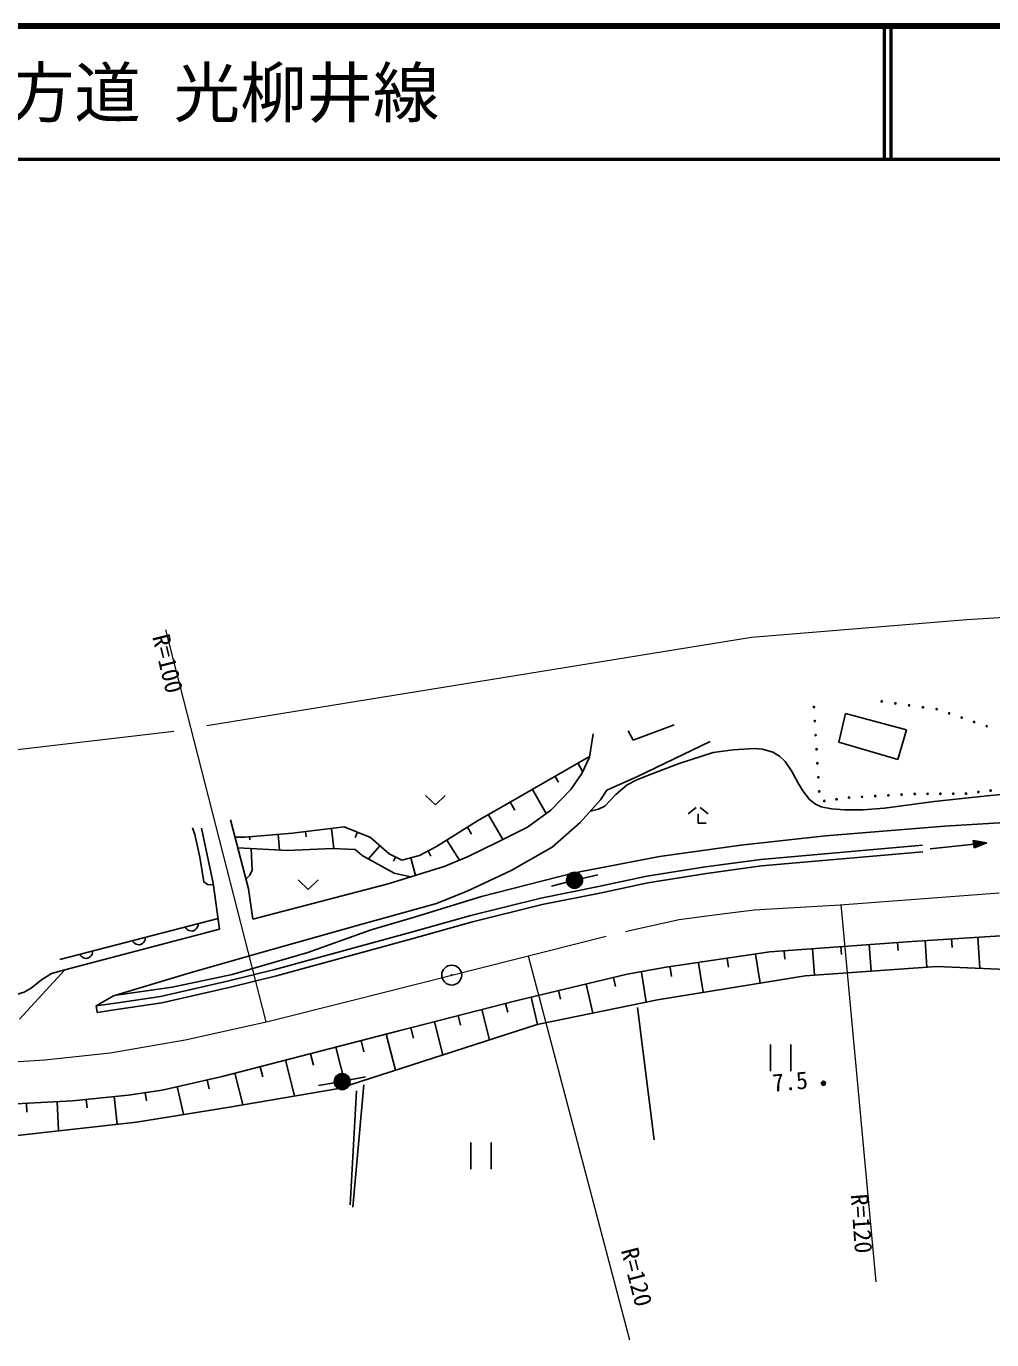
# Model space of a CAD drawing. Units: millimetres, scale not verified. Extents: x 40000 to 680000, y 20000 to 380000.
# Drawn here: x 233116 to 305848, y 281067 to 380000 of the extents above; entities that cross this region are included whole.
import ezdxf
from ezdxf.enums import TextEntityAlignment as Align

# ---------------------------------------------------------------- set-up
doc = ezdxf.new("R2010")
doc.units = ezdxf.units.MM
doc.header["$LTSCALE"] = 1000
doc.linetypes.add('CHAIN', pattern=[18.5, 12, -1.5, 3.5, -1.5])
for name, color, linetype, lineweight in [('M-BGD', 7, 'Continuous', 25), ('M-BMK', 2, 'CHAIN', 13), ('M-BMK-SRVR', 3, 'Continuous', 25), ('M-STR-HTXT', 7, 'Continuous', 13), ('M-TTL', 2, 'Continuous', 140), ('M-TTL-LINE', 7, 'Continuous', 50)]:
    doc.layers.add(name, color=color, linetype=linetype, lineweight=lineweight)
doc.layers.add('M-TTL-TXT', color=7, linetype='Continuous')
doc.styles.add('ＭＳ ゴシック', font='')
doc.styles.get('ＭＳ ゴシック').set_extended_font_data('MS Gothic')

msp = doc.modelspace()

# ---------------------------------------------------------------- linework, layer by layer
at = {"layer": 'M-BGD'}
for p, q in [((294825, 328239), (294321, 326086)), ((294825, 328239), (299435, 327006)), ((275831, 326695), (275541, 324948)), ((278467, 326925), (278824, 326219)), ((278824, 326219), (281920, 327375)), ((298780, 324777), (299435, 327006)), ((279161, 323494), (284635, 326137)), ((294321, 326086), (298780, 324777)), ((275548, 324986), (270398, 322030)), ((275541, 324948), (274961, 323716)), ((274961, 323716), (274131, 322513)), ((274684, 324461), (275027, 323857)), ((272970, 323489), (273204, 323076)), ((276842, 322455), (279161, 323494)), ((263183, 322068), (263933, 321348)), ((263933, 321348), (264683, 322068)), ((270398, 322030), (267120, 320145)), ((269578, 321559), (269919, 320967)), ((271255, 322516), (272288, 320695)), ((274131, 322513), (272645, 320956)), ((274842, 320017), (276365, 321724)), ((276365, 321724), (276842, 322455)), ((267939, 320616), (269015, 318746)), ((272645, 320956), (270888, 319671)), ((283591, 321164), (282991, 320684)), ((283741, 320684), (283741, 319964)), ((283891, 321164), (284491, 320684)), ((247184, 315468), (246311, 319602)), ((249850, 315027), (248510, 320222)), ((257076, 319697), (253182, 319233)), ((256102, 319581), (256282, 318074)), ((259053, 318886), (257076, 319697)), ((267120, 320145), (264030, 318215)), ((266347, 319662), (266667, 319150)), ((270888, 319671), (268626, 318539)), ((272742, 318161), (274842, 320017)), ((283741, 319964), (284341, 319964)), ((293317, 319033), (302292, 319756)), ((302292, 319756), (309260, 320161)), ((249582, 318918), (248847, 318916)), ((253182, 319233), (249582, 318918)), ((249931, 318995), (249951, 318718)), ((252098, 319154), (252187, 317945)), ((254155, 319349), (254204, 318940)), ((258064, 319291), (257906, 318906)), ((260452, 317656), (259053, 318886)), ((264802, 318697), (265747, 317185)), ((286953, 318313), (293317, 319033)), ((304518, 318107), (304459, 318663)), ((304459, 318663), (305483, 318490)), ((304549, 318190), (304507, 318588)), ((304507, 318588), (305204, 318461)), ((249051, 318126), (252806, 317909)), ((252806, 317909), (256172, 318080)), ((256172, 318080), (257902, 317986)), ((257902, 317986), (258433, 317540)), ((259752, 318271), (258888, 317288)), ((261415, 317187), (260452, 317656)), ((264030, 318215), (262736, 317548)), ((263383, 317881), (263589, 317481)), ((268626, 318539), (266409, 317460)), ((269648, 316415), (272742, 318161)), ((280817, 317468), (286953, 318313)), ((300626, 318314), (288443, 317248)), ((300670, 317815), (288498, 316751)), ((305483, 318490), (301219, 318040)), ((305483, 318490), (304518, 318107)), ((305204, 318461), (304549, 318190)), ((304581, 318274), (304555, 318513)), ((304555, 318513), (305045, 318444)), ((305045, 318444), (304581, 318274)), ((304612, 318358), (304604, 318437)), ((304604, 318437), (304807, 318419)), ((304807, 318419), (304612, 318358)), ((258433, 317540), (260824, 316213)), ((264605, 316712), (260391, 315408)), ((260933, 317421), (260787, 317121)), ((262736, 317548), (261415, 317187)), ((262075, 317367), (262438, 316041)), ((266409, 317460), (264605, 316712)), ((274286, 316221), (280817, 317468)), ((284282, 316687), (279858, 315985)), ((288443, 317248), (284282, 316687)), ((288498, 316751), (284355, 316192)), ((253596, 315696), (254346, 314976)), ((254346, 314976), (255096, 315696)), ((260824, 316213), (262050, 315921)), ((266387, 314874), (269648, 316415)), ((267418, 314457), (274286, 316221)), ((275004, 315817), (276172, 316096)), ((279858, 315985), (276228, 315195)), ((284355, 316192), (279950, 315493)), ((247679, 311985), (247184, 315468)), ((250197, 312746), (249850, 315027)), ((260391, 315408), (250197, 312746)), ((264011, 313928), (266387, 314874)), ((276228, 315195), (271883, 314339)), ((276330, 314706), (271992, 313850)), ((273840, 315528), (272678, 315229)), ((279950, 315493), (276330, 314706)), ((258056, 312276), (264011, 313928)), ((262450, 312915), (267418, 314457)), ((271883, 314339), (266615, 313028)), ((271992, 313850), (266743, 312544)), ((247565, 312790), (235648, 309698)), ((259092, 311945), (262450, 312915)), ((266615, 313028), (262037, 311746)), ((335723, 313308), (299825, 311068)), ((236025, 308917), (247679, 311985)), ((245095, 312149), (245164, 312043)), ((245164, 312043), (245247, 311961)), ((245247, 311961), (245369, 311890)), ((245369, 311890), (245481, 311857)), ((245481, 311857), (245607, 311848)), ((245607, 311848), (245762, 311888)), ((245762, 311888), (245868, 311957)), ((245868, 311957), (245950, 312040)), ((245950, 312040), (246021, 312162)), ((246021, 312162), (246054, 312274)), ((246054, 312274), (246063, 312400)), ((249936, 309975), (258056, 312276)), ((262037, 311746), (251851, 308950)), ((254323, 310237), (259092, 311945)), ((266743, 312544), (262171, 311264)), ((241123, 311118), (241191, 311012)), ((241191, 311012), (241275, 310930)), ((241275, 310930), (241397, 310859)), ((241397, 310859), (241508, 310826)), ((241508, 310826), (241635, 310817)), ((241635, 310817), (241789, 310857)), ((241789, 310857), (241896, 310926)), ((241896, 310926), (241977, 311010)), ((241977, 311010), (242049, 311131)), ((242049, 311131), (242082, 311243)), ((242082, 311243), (242090, 311369)), ((262171, 311264), (251976, 308465)), ((299825, 311068), (289134, 310287)), ((294480, 310677), (294523, 310078)), ((296618, 310834), (296764, 308833)), ((298756, 310990), (298800, 310389)), ((300822, 311131), (300947, 309135)), ((302816, 311255), (302856, 310619)), ((304811, 311379), (304956, 309050)), ((237150, 310088), (237219, 309981)), ((237219, 309981), (237302, 309900)), ((237302, 309900), (237424, 309828)), ((237424, 309828), (237536, 309795)), ((237536, 309795), (237662, 309786)), ((237662, 309786), (237817, 309827)), ((237817, 309827), (237923, 309896)), ((237923, 309896), (238005, 309979)), ((238005, 309979), (238077, 310101)), ((238077, 310101), (238110, 310213)), ((238110, 310213), (238118, 310339)), ((245298, 308657), (249936, 309975)), ((248628, 308571), (254323, 310237)), ((289134, 310287), (281319, 309138)), ((285910, 309779), (286014, 309120)), ((288060, 310117), (288404, 307929)), ((290203, 310365), (290250, 309729)), ((292341, 310521), (292487, 308525)), ((232619, 305221), (236025, 308917)), ((251851, 308950), (248383, 308105)), ((281319, 309138), (278388, 308593)), ((279463, 308762), (279819, 306505)), ((281612, 309101), (281717, 308437)), ((283761, 309440), (284109, 307235)), ((291781, 308475), (301709, 309189)), ((301709, 309189), (308189, 308911)), ((239685, 306969), (245298, 308657)), ((248383, 308105), (243233, 306932)), ((244100, 307621), (248628, 308571)), ((251976, 308465), (248498, 307618)), ((278388, 308593), (270107, 306620)), ((275283, 307853), (275802, 305676)), ((277353, 308346), (277513, 307674)), ((280658, 306678), (291781, 308475)), ((238386, 306205), (239685, 306969)), ((239892, 307032), (244100, 307621)), ((243233, 306932), (240026, 306450)), ((248498, 307618), (243326, 306440)), ((271143, 306866), (271631, 304816)), ((273213, 307360), (273364, 306726)), ((240026, 306450), (238386, 306205)), ((238459, 305711), (238386, 306205)), ((240100, 305955), (238459, 305711)), ((243326, 306440), (240100, 305955)), ((270107, 306620), (261183, 304333)), ((267430, 305934), (268015, 303650)), ((269215, 306391), (269382, 305739)), ((271599, 304809), (280658, 306678)), ((279166, 306095), (280423, 296119)), ((256658, 299978), (271599, 304809)), ((263861, 305019), (264502, 302514)), ((265645, 305477), (265829, 304758)), ((261183, 304333), (247883, 300887)), ((260233, 304087), (260940, 301362)), ((262076, 304562), (262277, 303777)), ((256433, 303103), (257198, 300152)), ((258333, 303595), (258554, 302744)), ((289184, 303302), (289184, 301302)), ((290704, 301302), (290704, 303302)), ((252633, 302118), (253330, 299428)), ((254533, 302610), (254756, 301752)), ((247883, 300887), (243361, 299877)), ((248833, 301133), (249441, 298786)), ((250733, 301626), (250929, 300870)), ((257499, 300631), (258674, 300876)), ((243361, 299877), (240781, 299497)), ((244491, 300129), (244957, 298046)), ((246753, 300634), (246901, 299971)), ((248419, 298580), (256658, 299978)), ((256320, 300412), (255136, 300218)), ((258004, 299825), (257507, 291232)), ((258543, 300256), (257714, 291058)), ((236593, 299054), (229659, 298712)), ((233126, 298883), (233159, 298200)), ((235437, 298997), (235543, 296848)), ((240781, 299497), (236593, 299054)), ((237640, 299165), (237706, 298542)), ((239734, 299386), (239954, 297309)), ((242071, 299687), (242162, 299067)), ((241422, 297463), (248419, 298580)), ((231290, 296330), (241422, 297463)), ((266612, 295912), (266612, 293912)), ((268132, 293912), (268132, 295912))]:
    msp.add_line(p, q, dxfattribs=at)
for points in [[(275616, 320886), (276216, 321032), (276705, 321257), (277524, 322131), (278381, 322853), (279050, 323222), (279979, 323590), (282303, 324469), (284865, 325306), (286377, 325511), (287976, 325602), (288577, 325541), (289355, 325324), (289858, 325034), (290295, 324621), (290775, 323928), (291242, 323049), (291605, 322413), (292108, 321768), (292578, 321401), (292993, 321216), (293787, 321059), (294757, 320987), (296170, 320992), (297763, 321116), (301513, 321620), (305494, 322047), (309832, 322443)], [(247203, 315330), (246776, 315347), (246489, 315549), (246203, 317410), (245803, 319129), (245648, 319612)], [(249662, 315756), (249946, 316054), (250125, 316443), (250060, 318068)], [(220062, 305208), (220727, 305685), (221604, 306149), (222126, 306288), (222926, 306355), (225100, 306275), (227392, 306087), (228191, 306073), (228904, 306159), (230633, 306671), (232385, 307074), (232950, 307257), (233481, 307547), (234263, 308184), (235010, 308653), (236025, 308917)]]:
    msp.add_lwpolyline(points, dxfattribs=at)
for centre, radius in [((292453, 328724), 50), ((297559, 329145), 50), ((298595, 328999), 50), ((299630, 328854), 50), ((300666, 328708), 50), ((301702, 328563), 50), ((292520, 327665), 50), ((302642, 328243), 50), ((303583, 327923), 50), ((304523, 327603), 50), ((292586, 326606), 50), ((305464, 327283), 50), ((292653, 325547), 50), ((292719, 324488), 50), ((292786, 323428), 50), ((292852, 322369), 50), ((293230, 321647), 50), ((294163, 321776), 50), ((295096, 321905), 50), ((296086, 321960), 50), ((297076, 322015), 50), ((298066, 322070), 50), ((299056, 322125), 50), ((300046, 322180), 50), ((301013, 322186), 50), ((301981, 322192), 50), ((302948, 322198), 50), ((303915, 322204), 50), ((304839, 322317), 50), ((305763, 322430), 50), ((274421, 315678), 600), ((274421, 315678), 528), ((274421, 315678), 456), ((274421, 315678), 384), ((274421, 315678), 312), ((274421, 315678), 240), ((274421, 315678), 168), ((274421, 315678), 96), ((274421, 315678), 24), ((256912, 300508), 600), ((256912, 300508), 528), ((256912, 300508), 456), ((256912, 300508), 384), ((256912, 300508), 312), ((256912, 300508), 240), ((256912, 300508), 168), ((256912, 300508), 96), ((256912, 300508), 24), ((293170, 300381), 150), ((293170, 300381), 90), ((293170, 300381), 30)]:
    msp.add_circle(centre, radius, dxfattribs=at)
at = {"layer": 'M-BMK'}
for p, q in [((294429, 313835), (322734, 315935)), ((287945, 313452), (294429, 313835)), ((278552, 311892), (282292, 312711)), ((282292, 312711), (285149, 313084)), ((285149, 313084), (287945, 313452)), ((265167, 308532), (278552, 311892)), ((257426, 306567), (265167, 308532)), ((251322, 305038), (257426, 306567)), ((245098, 303658), (251322, 305038)), ((239430, 302670), (245098, 303658)), ((227233, 301698), (234509, 302141)), ((234509, 302141), (239430, 302670))]:
    msp.add_line(p, q, dxfattribs=at)
at = {"layer": 'M-BMK-SRVR'}
for radius in [750, 30]:
    msp.add_circle((265167, 308532), radius, dxfattribs=at)
at = {"layer": 'M-STR-HTXT'}
for p, q in [((303977, 335317), (313606, 335934)), ((251178, 305006), (243638, 334530)), ((287762, 333995), (303977, 335317)), ((246723, 327344), (287762, 333995)), ((228174, 325030), (244226, 326895)), ((294487, 313839), (297122, 285430)), ((270934, 309980), (278570, 281067))]:
    msp.add_line(p, q, dxfattribs=at)
at = {"layer": 'M-TTL'}
msp.add_line((680000, 380000), (40000, 380000), dxfattribs=at)
at = {"layer": 'M-TTL-LINE'}
for p, q in [((297750, 380000), (297750, 370000)), ((298250, 380000), (298250, 370000)), ((40000, 370000), (680000, 370000))]:
    msp.add_line(p, q, dxfattribs=at)

# ---------------------------------------------------------------- texts
at = {"layer": 'M-BGD', "style": 'ＭＳ ゴシック'}
msp.add_text('7.5', height=1320, rotation=5, dxfattribs=at).set_placement((289400, 299356), align=Align.BOTTOM_LEFT)
at = {"layer": 'M-STR-HTXT', "style": 'ＭＳ ゴシック'}
for s, rotation, p in [('R=100', 283.9, (242214, 333923)), ('R=120', 274.2, (294833, 291976)), ('R=120', 284.6, (277521, 287703))]:
    msp.add_text(s, height=1320, rotation=rotation, dxfattribs=at).set_placement(p, align=Align.BOTTOM_LEFT)
at = {"layer": 'M-TTL-TXT', "style": 'ＭＳ ゴシック'}
msp.add_text('主要地方道 光柳井線', height=3666, dxfattribs=at).set_placement((216734, 375000), align=Align.MIDDLE_LEFT)

doc.saveas('drawing.dxf')
